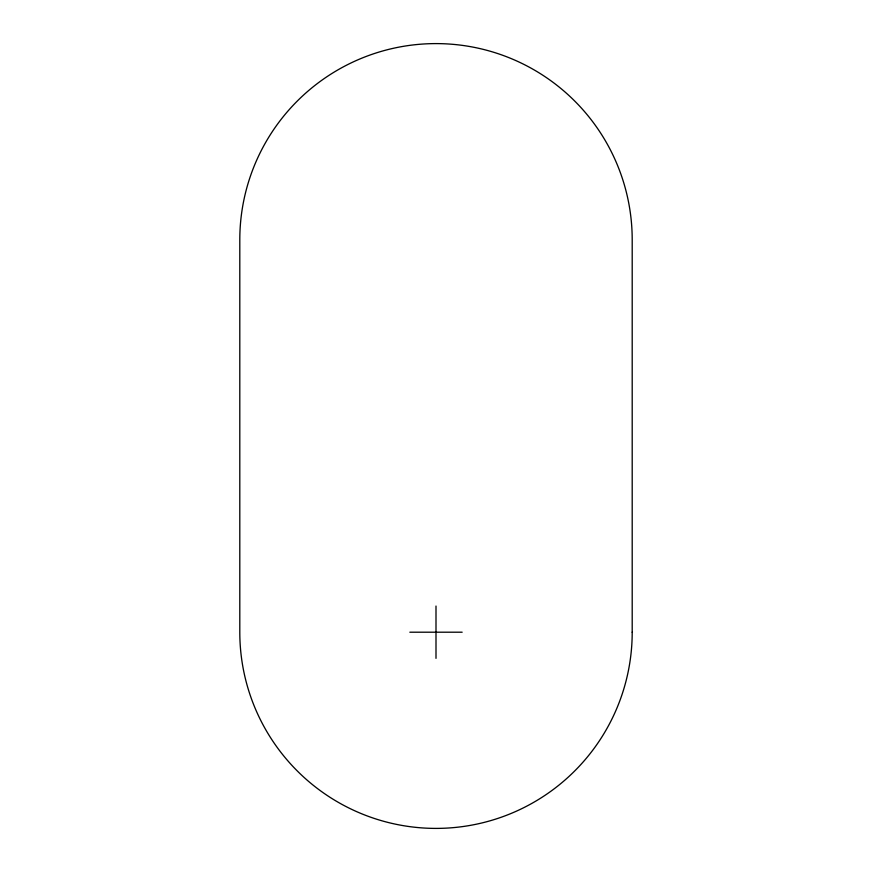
<?xml version="1.0" encoding="UTF-8"?>
<svg xmlns="http://www.w3.org/2000/svg" width="872" height="872" viewBox="0 0 872 872"><rect width="100%" height="100%" fill="white"/><g stroke="black" fill="none" stroke-linecap="round" stroke-linejoin="round"><path stroke-width="1.31" d="M409.84 632.2L462.16 632.2M436 606.04L436 658.36M632.2 632.2L632.2 239.8A196.2 196.2 0 0 0 436 43.6A196.2 196.2 0 0 0 239.8 239.8L239.8 632.2A196.2 196.2 0 0 0 436 828.4A196.2 196.2 0 0 0 632.2 632.2"/></g></svg>
